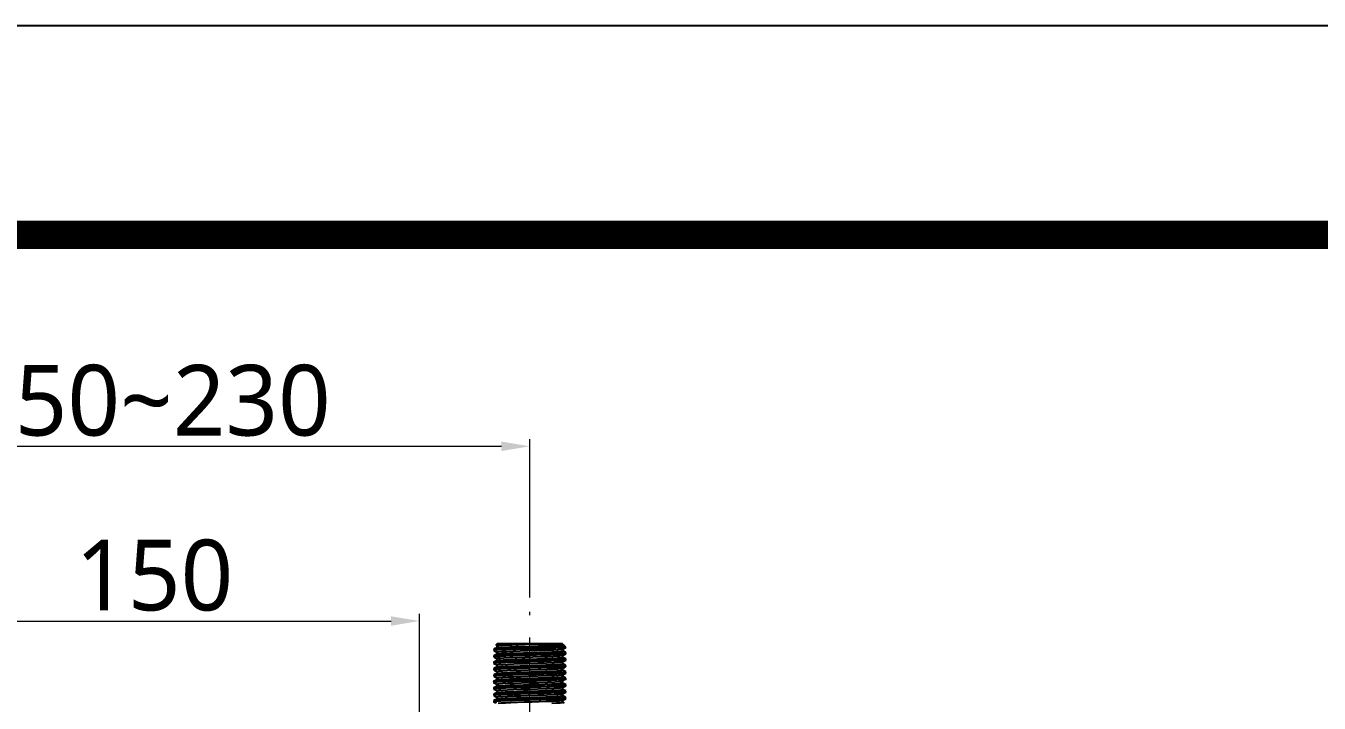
# Model space of a CAD drawing. Extents: x 5051 to 8526, y -300 to 2247.
# Drawn here: x 5942.7 to 6308.6, y 2055 to 2246.6 of the extents above; entities that cross this region are included whole.
import ezdxf

# ---------------------------------------------------------------- set-up
doc = ezdxf.new("R2010")
doc.units = 0
doc.header["$LTSCALE"] = 4
doc.header["$MEASUREMENT"] = 0
doc.header["$PDMODE"] = 3
doc.header["$PDSIZE"] = -10
doc.linetypes.add('CENTER2', pattern=[28.575, 19.05, -3.175, 3.175, -3.175])
doc.layers.get('0').update_dxf_attribs({"linetype": 'CONTINUOUS'})
doc.layers.get('DEFPOINTS').update_dxf_attribs({"linetype": 'CONTINUOUS'})
doc.layers.add('1', color=7, linetype='CONTINUOUS', true_color=0xffffff)
doc.layers.add('Cneter', color=1, linetype='CENTER2', lineweight=13)
doc.styles.add('Daelim Dimension', font='NanumGothic.ttf')
doc.dimstyles.new('DEFAULT', dxfattribs={"dimscale": 2, "dimtxt": 2, "dimasz": 2, "dimexe": 0, "dimexo": 2, "dimgap": 1, "dimtad": 1, "dimdec": 1, "dimzin": 9, "dimdsep": 46, "dimtxsty": 'Daelim Dimension', "dimcen": 0.5, "dimclrd": 252, "dimclre": 252, "dimclrt": 3, "dimadec": 1, "dimazin": 0, "dimtfac": 1, "dimtdec": 1, "dimtix": 1, "dimtmove": 0, "dimatfit": 3, "dimfxl": 1, "dimtolj": 1, "dimtzin": 1, "dimlwd": 9, "dimlwe": 9, "dimarcsym": 0})

# ---------------------------------------------------------------- blocks, each defined once
blk = doc.blocks.new('*D9')
at = {"color": 5, "lineweight": 9, "ltscale": 0.5, "transparency": 16777216}
for p, q in [((5904.05, 2051.37), (5904.05, 2080.24)), ((6054.04, 2047.15), (6054.04, 2080.24)), ((5912.05, 2078.24), (6046.04, 2078.24))]:
    blk.add_line(p, q, dxfattribs=at)
at = {"color": 5, "ltscale": 0.5, "transparency": 16777216}
for points in [[(5912.05, 2079.57), (5912.05, 2076.9), (5904.05, 2078.24)], [(6046.04, 2079.57), (6046.04, 2076.9), (6054.04, 2078.24)]]:
    blk.add_solid(points, dxfattribs=at)
at = {"layer": 'DEFPOINTS', "color": 0, "ltscale": 0.5, "transparency": 16777216}
for p in [(6054.04, 2078.24), (5904.05, 2047.37), (6054.04, 2043.15)]:
    blk.add_point(p, dxfattribs=at)
at = {"color": 7, "ltscale": 0.5, "transparency": 16777216, "insert": (5979.04, 2091.1), "char_height": 20, "attachment_point": 5, "style": 'Daelim Dimension'}
blk.add_mtext('\\A1;150', dxfattribs=at)
blk = doc.blocks.new('*D18')
at = {"color": 5, "lineweight": 9, "ltscale": 0.5, "transparency": 16777216}
for p, q in [((5868.37, 2084.86), (5868.37, 2129.67)), ((6085.26, 2084.86), (6085.26, 2129.67)), ((5876.37, 2127.67), (6077.26, 2127.67))]:
    blk.add_line(p, q, dxfattribs=at)
at = {"color": 5, "ltscale": 0.5, "transparency": 16777216}
for points in [[(5876.37, 2129.01), (5876.37, 2126.34), (5868.37, 2127.67)], [(6077.26, 2129.01), (6077.26, 2126.34), (6085.26, 2127.67)]]:
    blk.add_solid(points, dxfattribs=at)
at = {"layer": 'DEFPOINTS', "color": 0, "ltscale": 0.5, "transparency": 16777216}
for p in [(6085.26, 2127.67), (5868.37, 2080.86), (6085.26, 2080.86)]:
    blk.add_point(p, dxfattribs=at)
at = {"color": 7, "ltscale": 0.5, "transparency": 16777216, "insert": (5976.81, 2140.57), "char_height": 20, "attachment_point": 5, "style": 'Daelim Dimension'}
blk.add_mtext('\\A1;150~230', dxfattribs=at)

msp = doc.modelspace()

# ---------------------------------------------------------------- linework, layer by layer
at = {"ltscale": 0.5}
msp.add_lwpolyline([(5050.77, -299.91), (8526.25, -299.91), (8526.25, 2246.63), (5050.77, 2246.63)], close=True, dxfattribs=at)
at = {"color": 5, "linetype": 'ByBlock', "lineweight": 200, "const_width": 8.01}
msp.add_lwpolyline([(5106.66, -190.87), (8470.02, -190.87), (8470.02, 2187.51), (5106.66, 2187.51)], close=True, dxfattribs=at)
at = {"layer": '1', "color": 7, "linetype": 'Continuous'}
for p, q in [((6076.06, 2071.81), (6075.69, 2071.44)), ((6094.46, 2071.81), (6076.06, 2071.81)), ((6094.52, 2071.74), (6094.46, 2071.81)), ((6095.46, 2070.81), (6094.77, 2071.49)), ((6075.06, 2070.22), (6075.06, 2069.88)), ((6075.06, 2068.41), (6075.06, 2068.06)), ((6078.54, 2068.65), (6078.54, 2068.31)), ((6095.46, 2070.81), (6089.74, 2070.81)), ((6095.46, 2070.78), (6095.46, 2070.81)), ((6095.46, 2068.97), (6095.46, 2069.31)), ((6095.46, 2067.16), (6095.46, 2067.5)), ((6075.06, 2066.58), (6075.05, 2066.58)), ((6075.06, 2066.59), (6075.06, 2066.25)), ((6075.06, 2064.78), (6075.06, 2064.44)), ((6095.45, 2063.88), (6095.44, 2063.89)), ((6095.46, 2065.34), (6095.46, 2065.68)), ((6095.46, 2063.53), (6095.46, 2063.87)), ((6075.06, 2062.96), (6075.06, 2062.62)), ((6075.06, 2061.15), (6075.06, 2060.81)), ((6094.59, 2060.69), (6094.59, 2060.69)), ((6095.45, 2062.07), (6095.44, 2062.07)), ((6095.46, 2061.72), (6095.46, 2062.05)), ((6095.46, 2059.9), (6095.46, 2060.24)), ((6075.06, 2059.34), (6075.06, 2059)), ((6075.06, 2057.52), (6075.06, 2057.18)), ((6095.46, 2058.09), (6095.46, 2058.43)), ((6095.46, 2056.28), (6095.46, 2056.61)), ((6075.06, 2055.71), (6075.06, 2055.37))]:
    msp.add_line(p, q, dxfattribs=at)
for points in [[(6079.03, 2071.55, 0), (6077.47, 2071.5, 0), (6076.36, 2071.46, 0), (6075.8, 2071.42, 0), (6075.68, 2071.4, 0), (6075.65, 2071.39, 0), (6075.64, 2071.39, 0)], [(6075.67, 2071.36, 0), (6075.93, 2071.22, 0)], [(6075.91, 2071.24, 0), (6075.91, 2071.25, 0), (6075.92, 2071.25, 0), (6075.94, 2071.27, 0), (6076.15, 2071.31, 0), (6076.47, 2071.34, 0), (6077.36, 2071.41, 0), (6078.62, 2071.47, 0), (6080.2, 2071.53, 0), (6082.02, 2071.6, 0), (6083.99, 2071.66, 0)], [(6075.91, 2071.24, 0), (6075.99, 2070.92, 0), (6075.91, 2070.67, 0)], [(6075.93, 2070.68, 0), (6076.01, 2070.71, 0), (6076.12, 2070.73, 0), (6076.42, 2070.76, 0), (6077.26, 2070.82, 0), (6078.31, 2070.88, 0), (6079.62, 2070.93, 0), (6081.43, 2071, 0), (6083.43, 2071.06, 0), (6085.53, 2071.13, 0), (6087.66, 2071.19, 0), (6089.67, 2071.26, 0), (6091.44, 2071.33, 0), (6092.88, 2071.39, 0), (6093.91, 2071.46, 0), (6094.33, 2071.5, 0), (6094.56, 2071.54, 0), (6094.59, 2071.56, 0), (6094.6, 2071.57, 0), (6094.6, 2071.57, 0)], [(6083.99, 2071.66, 0), (6082.17, 2071.62, 0), (6081.05, 2071.6, 0), (6080, 2071.57, 0), (6079.03, 2071.55, 0)], [(6094.53, 2071.73, 0), (6094.46, 2071.74, 0), (6094.35, 2071.74, 0), (6094.04, 2071.74, 0), (6093.12, 2071.74, 0), (6091.95, 2071.73, 0), (6090.5, 2071.72, 0), (6088.48, 2071.71, 0), (6086.27, 2071.69, 0), (6083.99, 2071.66, 0)], [(6089.74, 2070.8, 0), (6091.75, 2070.95, 0), (6093.31, 2071.1, 0), (6094.17, 2071.22, 0), (6094.66, 2071.34, 0), (6094.79, 2071.4, 0), (6094.8, 2071.44, 0), (6094.79, 2071.47, 0), (6094.73, 2071.51, 0)], [(6094.6, 2071.56, 0), (6094.55, 2071.65, 0), (6094.53, 2071.73, 0)], [(6094.76, 2071.49, 0), (6094.6, 2071.57, 0)], [(6075.93, 2070.68, 0), (6075.44, 2070.43, 0), (6075.06, 2070.23, 0)], [(6078.54, 2070.12, 0), (6077.06, 2070.06, 0), (6075.96, 2070, 0), (6075.28, 2069.94, 0), (6075.11, 2069.91, 0), (6075.07, 2069.89, 0), (6075.06, 2069.88, 0), (6075.06, 2069.88, 0)], [(6075.97, 2068.19, 0), (6075.11, 2068.09, 0), (6075.07, 2068.08, 0), (6075.06, 2068.07, 0), (6075.06, 2068.06, 0)], [(6075.06, 2068.06, 0), (6075.55, 2067.8, 0), (6075.93, 2067.6, 0)], [(6075.07, 2070.24, 0), (6075.15, 2070.26, 0), (6075.25, 2070.28, 0), (6075.52, 2070.31, 0), (6076.31, 2070.36, 0), (6077.3, 2070.42, 0), (6078.54, 2070.47, 0)], [(6075.07, 2069.86, 0), (6075.54, 2069.62, 0), (6075.91, 2069.42, 0)], [(6075.93, 2068.87, 0), (6075.45, 2068.62, 0), (6075.07, 2068.42, 0)], [(6075.07, 2068.42, 0), (6075.25, 2068.46, 0), (6075.53, 2068.49, 0), (6076.31, 2068.55, 0), (6077.3, 2068.6, 0), (6078.54, 2068.65, 0)], [(6075.93, 2069.41, 0), (6075.92, 2069.42, 0), (6075.91, 2069.43, 0), (6075.91, 2069.44, 0), (6075.92, 2069.44, 0), (6075.99, 2069.47, 0), (6076.1, 2069.49, 0), (6076.42, 2069.53, 0), (6077.38, 2069.59, 0), (6078.77, 2069.66, 0), (6080.53, 2069.73, 0), (6082.53, 2069.8, 0), (6084.7, 2069.87, 0), (6087.42, 2069.95, 0), (6089.95, 2070.04, 0), (6092.09, 2070.12, 0), (6093.18, 2070.18, 0), (6093.99, 2070.23, 0), (6094.43, 2070.28, 0), (6094.58, 2070.32, 0)], [(6075.91, 2069.43, 0), (6075.99, 2069.1, 0), (6075.91, 2068.85, 0)], [(6075.92, 2067.61, 0), (6075.91, 2067.62, 0), (6075.92, 2067.63, 0), (6075.95, 2067.65, 0), (6076.75, 2067.74, 0)], [(6075.92, 2067.61, 0), (6075.99, 2067.29, 0), (6075.92, 2067.04, 0)], [(6075.93, 2068.87, 0), (6076.01, 2068.89, 0), (6076.12, 2068.91, 0), (6076.42, 2068.95, 0), (6077.27, 2069.01, 0), (6078.34, 2069.06, 0), (6079.65, 2069.12, 0), (6081.48, 2069.18, 0), (6083.5, 2069.25, 0), (6085.62, 2069.32, 0), (6087.76, 2069.38, 0), (6089.76, 2069.45, 0), (6091.53, 2069.52, 0), (6092.95, 2069.58, 0), (6093.97, 2069.65, 0), (6094.4, 2069.7, 0), (6094.57, 2069.74, 0), (6094.59, 2069.75, 0), (6094.6, 2069.76, 0), (6094.6, 2069.76, 0)], [(6078.54, 2068.31, 0), (6077.5, 2068.27, 0), (6076.92, 2068.24, 0), (6076.41, 2068.21, 0), (6075.97, 2068.19, 0)], [(6076.75, 2067.74, 0), (6076.31, 2067.99, 0), (6075.97, 2068.19, 0)], [(6076.75, 2067.74, 0), (6077.96, 2067.81, 0), (6079.62, 2067.88, 0), (6081.62, 2067.96, 0), (6083.85, 2068.03, 0), (6086.16, 2068.1, 0), (6088.41, 2068.17, 0), (6090.24, 2068.23, 0), (6091.83, 2068.3, 0), (6093.12, 2068.36, 0), (6093.76, 2068.4, 0), (6094.22, 2068.44, 0), (6094.48, 2068.48, 0), (6094.59, 2068.51, 0)], [(6076.75, 2067.16, 0), (6077.84, 2067.23, 0), (6079.32, 2067.29, 0), (6081.1, 2067.36, 0), (6083.09, 2067.42, 0), (6085.2, 2067.49, 0), (6087.31, 2067.55, 0), (6089.56, 2067.63, 0), (6091.52, 2067.7, 0), (6093.07, 2067.78, 0), (6094.11, 2067.85, 0), (6094.45, 2067.89, 0), (6094.58, 2067.92, 0), (6094.6, 2067.94, 0), (6094.6, 2067.94, 0), (6094.6, 2067.95, 0)], [(6076.75, 2067.16, 0), (6076.83, 2067.49, 0), (6076.75, 2067.74, 0)], [(6078.54, 2070.47, 0), (6080.2, 2070.52, 0), (6082.05, 2070.58, 0), (6084.63, 2070.66, 0), (6087.24, 2070.73, 0), (6089.74, 2070.8, 0)], [(6095.44, 2070.77, 0), (6095.3, 2070.73, 0), (6095.08, 2070.71, 0), (6094.46, 2070.65, 0), (6093.67, 2070.61, 0), (6092.69, 2070.57, 0), (6090.5, 2070.49, 0), (6087.93, 2070.41, 0), (6084.61, 2070.31, 0), (6081.37, 2070.22, 0), (6078.54, 2070.12, 0)], [(6078.54, 2068.65, 0), (6081.06, 2068.74, 0), (6083.92, 2068.82, 0), (6086.89, 2068.91, 0), (6089.14, 2068.97, 0), (6091.2, 2069.04, 0), (6092.93, 2069.11, 0)], [(6092.93, 2068.76, 0), (6091.28, 2068.7, 0), (6089.34, 2068.64, 0), (6087.2, 2068.57, 0), (6084.97, 2068.51, 0), (6082.65, 2068.44, 0), (6080.47, 2068.38, 0), (6078.54, 2068.31, 0)], [(6092.93, 2069.11, 0), (6094.01, 2069.16, 0), (6094.81, 2069.21, 0), (6095.29, 2069.26, 0), (6095.41, 2069.29, 0), (6095.45, 2069.3, 0), (6095.45, 2069.31, 0), (6095.46, 2069.31, 0)], [(6095.44, 2068.95, 0), (6095.31, 2068.92, 0), (6095.11, 2068.89, 0), (6094.54, 2068.85, 0), (6093.83, 2068.8, 0), (6092.93, 2068.76, 0)], [(6092.93, 2067.29, 0), (6094.01, 2067.34, 0), (6094.81, 2067.4, 0), (6095.29, 2067.45, 0), (6095.41, 2067.47, 0), (6095.45, 2067.49, 0), (6095.45, 2067.49, 0), (6095.46, 2067.5, 0)], [(6094.6, 2069.76, 0), (6094.52, 2070.09, 0), (6094.6, 2070.34, 0)], [(6094.6, 2067.95, 0), (6094.52, 2068.27, 0), (6094.6, 2068.52, 0)], [(6094.58, 2070.32, 0), (6095.06, 2070.57, 0), (6095.45, 2070.77, 0)], [(6095.45, 2069.32, 0), (6094.96, 2069.58, 0), (6094.58, 2069.77, 0)], [(6094.58, 2068.5, 0), (6095.06, 2068.76, 0), (6095.45, 2068.96, 0)], [(6095.45, 2067.51, 0), (6094.97, 2067.76, 0), (6094.59, 2067.96, 0)], [(6095.45, 2069.32, 0), (6095.45, 2069.32, 0), (6095.44, 2069.33, 0)], [(6095.45, 2067.51, 0), (6095.45, 2067.51, 0), (6095.44, 2067.51, 0)], [(6075.06, 2066.59, 0), (6075.06, 2066.6, 0), (6075.07, 2066.61, 0), (6075.11, 2066.62, 0), (6075.97, 2066.71, 0)], [(6078.54, 2066.5, 0), (6077.06, 2066.43, 0), (6075.96, 2066.37, 0), (6075.28, 2066.31, 0), (6075.11, 2066.28, 0), (6075.07, 2066.27, 0), (6075.06, 2066.26, 0), (6075.06, 2066.25, 0)], [(6075.06, 2066.24, 0), (6075.55, 2065.99, 0), (6075.93, 2065.79, 0)], [(6078.54, 2064.68, 0), (6077.06, 2064.62, 0), (6075.96, 2064.56, 0), (6075.28, 2064.5, 0), (6075.11, 2064.47, 0), (6075.07, 2064.45, 0), (6075.06, 2064.45, 0), (6075.06, 2064.44, 0)], [(6075.06, 2064.43, 0), (6075.55, 2064.17, 0), (6075.93, 2063.97, 0)], [(6075.94, 2065.24, 0), (6075.45, 2064.99, 0), (6075.07, 2064.79, 0)], [(6075.08, 2064.79, 0), (6075.26, 2064.83, 0), (6075.54, 2064.86, 0), (6076.32, 2064.92, 0), (6077.31, 2064.97, 0), (6078.54, 2065.02, 0)], [(6075.92, 2067.03, 0), (6075.45, 2066.79, 0), (6075.09, 2066.6, 0)], [(6075.91, 2065.8, 0), (6075.91, 2065.8, 0), (6075.92, 2065.81, 0), (6075.94, 2065.83, 0), (6076.18, 2065.87, 0), (6076.53, 2065.91, 0), (6077.53, 2065.98, 0), (6078.96, 2066.04, 0), (6080.72, 2066.11, 0), (6082.72, 2066.18, 0), (6084.86, 2066.25, 0), (6087.55, 2066.33, 0), (6090.04, 2066.41, 0), (6092.13, 2066.5, 0), (6093.21, 2066.55, 0), (6094, 2066.61, 0), (6094.42, 2066.65, 0), (6094.58, 2066.69, 0)], [(6075.91, 2065.8, 0), (6075.99, 2065.48, 0), (6075.91, 2065.23, 0)], [(6075.92, 2067.04, 0), (6075.93, 2067.06, 0), (6075.95, 2067.06, 0), (6076.01, 2067.08, 0), (6076.2, 2067.11, 0), (6076.75, 2067.16, 0)], [(6075.92, 2063.99, 0), (6075.92, 2063.99, 0), (6075.92, 2064, 0), (6075.95, 2064.01, 0), (6076.19, 2064.06, 0), (6076.55, 2064.1, 0), (6077.57, 2064.16, 0), (6079.01, 2064.23, 0), (6080.77, 2064.3, 0), (6082.78, 2064.37, 0), (6084.93, 2064.43, 0), (6087.61, 2064.52, 0), (6090.09, 2064.6, 0), (6092.17, 2064.68, 0), (6093.24, 2064.74, 0), (6094.01, 2064.79, 0), (6094.43, 2064.84, 0), (6094.58, 2064.88, 0)], [(6075.92, 2063.98, 0), (6076, 2063.66, 0), (6075.92, 2063.42, 0)], [(6075.93, 2063.42, 0), (6076.01, 2063.45, 0), (6076.11, 2063.47, 0), (6076.41, 2063.5, 0), (6077.25, 2063.57, 0), (6078.32, 2063.62, 0), (6079.63, 2063.68, 0), (6081.46, 2063.74, 0), (6083.49, 2063.81, 0), (6085.61, 2063.87, 0), (6087.76, 2063.94, 0), (6089.77, 2064.01, 0), (6091.54, 2064.08, 0), (6092.97, 2064.14, 0), (6093.97, 2064.21, 0), (6094.4, 2064.26, 0), (6094.57, 2064.29, 0), (6094.59, 2064.31, 0), (6094.6, 2064.32, 0), (6094.6, 2064.32, 0)], [(6075.94, 2065.24, 0), (6076.14, 2065.29, 0), (6076.45, 2065.32, 0), (6077.3, 2065.38, 0), (6078.37, 2065.44, 0), (6079.69, 2065.49, 0), (6082.51, 2065.59, 0), (6085.65, 2065.69, 0), (6087.78, 2065.76, 0), (6089.78, 2065.82, 0), (6091.54, 2065.89, 0), (6092.96, 2065.96, 0), (6093.97, 2066.02, 0), (6094.4, 2066.07, 0), (6094.56, 2066.11, 0), (6094.59, 2066.12, 0), (6094.59, 2066.13, 0), (6094.59, 2066.14, 0)], [(6075.97, 2066.71, 0), (6076.41, 2066.96, 0), (6076.75, 2067.16, 0)], [(6075.97, 2066.71, 0), (6076.67, 2066.76, 0), (6077.23, 2066.78, 0), (6077.85, 2066.81, 0), (6078.54, 2066.84, 0)], [(6078.54, 2066.84, 0), (6081.06, 2066.92, 0), (6083.92, 2067.01, 0), (6086.89, 2067.09, 0), (6089.14, 2067.16, 0), (6091.2, 2067.23, 0), (6092.93, 2067.29, 0)], [(6092.93, 2066.95, 0), (6091.28, 2066.89, 0), (6089.34, 2066.82, 0), (6087.2, 2066.76, 0), (6084.98, 2066.7, 0), (6082.65, 2066.63, 0), (6080.47, 2066.56, 0), (6078.54, 2066.5, 0)], [(6078.54, 2066.84, 0), (6078.54, 2066.65, 0), (6078.54, 2066.5, 0)], [(6078.54, 2065.02, 0), (6081.05, 2065.11, 0), (6083.91, 2065.19, 0), (6086.89, 2065.27, 0), (6089.14, 2065.34, 0), (6091.2, 2065.41, 0), (6092.93, 2065.47, 0)], [(6092.93, 2065.13, 0), (6090.88, 2065.06, 0), (6088.44, 2064.98, 0), (6084.98, 2064.88, 0), (6081.54, 2064.78, 0), (6079.96, 2064.73, 0), (6078.54, 2064.68, 0)], [(6078.54, 2065.02, 0), (6078.54, 2064.83, 0), (6078.54, 2064.68, 0)], [(6078.54, 2063.21, 0), (6081.05, 2063.29, 0), (6083.91, 2063.38, 0), (6086.89, 2063.46, 0), (6089.14, 2063.53, 0), (6091.2, 2063.59, 0), (6092.93, 2063.66, 0)], [(6095.44, 2067.14, 0), (6095.3, 2067.11, 0), (6095.1, 2067.08, 0), (6094.54, 2067.03, 0), (6093.83, 2066.99, 0), (6092.93, 2066.95, 0)], [(6092.93, 2065.47, 0), (6094.01, 2065.53, 0), (6094.81, 2065.58, 0), (6095.29, 2065.63, 0), (6095.41, 2065.66, 0), (6095.45, 2065.67, 0), (6095.45, 2065.67, 0), (6095.46, 2065.68, 0)], [(6095.44, 2065.33, 0), (6095.31, 2065.3, 0), (6095.11, 2065.27, 0), (6094.55, 2065.22, 0), (6093.83, 2065.18, 0), (6092.93, 2065.13, 0)], [(6092.93, 2063.66, 0), (6094.01, 2063.71, 0), (6094.81, 2063.76, 0), (6095.29, 2063.82, 0), (6095.41, 2063.84, 0), (6095.45, 2063.86, 0), (6095.46, 2063.87, 0)], [(6094.59, 2066.14, 0), (6094.51, 2066.46, 0), (6094.59, 2066.7, 0)], [(6094.6, 2064.32, 0), (6094.52, 2064.64, 0), (6094.6, 2064.89, 0)], [(6094.58, 2066.69, 0), (6095.06, 2066.95, 0), (6095.45, 2067.15, 0)], [(6095.45, 2065.69, 0), (6094.96, 2065.95, 0), (6094.58, 2066.15, 0)], [(6094.58, 2064.88, 0), (6095.07, 2065.13, 0), (6095.45, 2065.33, 0)], [(6095.45, 2063.88, 0), (6094.97, 2064.13, 0), (6094.58, 2064.33, 0)], [(6075.92, 2061.61, 0), (6075.43, 2061.35, 0), (6075.05, 2061.15, 0)], [(6075.05, 2060.8, 0), (6075.54, 2060.55, 0), (6075.92, 2060.35, 0)], [(6075.93, 2063.42, 0), (6075.44, 2063.17, 0), (6075.06, 2062.97, 0)], [(6078.54, 2062.87, 0), (6077.06, 2062.81, 0), (6075.96, 2062.75, 0), (6075.28, 2062.68, 0), (6075.11, 2062.65, 0), (6075.07, 2062.64, 0), (6075.06, 2062.63, 0), (6075.06, 2062.62, 0)], [(6075.06, 2062.61, 0), (6075.54, 2062.36, 0), (6075.93, 2062.16, 0)], [(6075.06, 2061.16, 0), (6075.13, 2061.18, 0), (6075.23, 2061.2, 0), (6075.5, 2061.23, 0), (6076.28, 2061.29, 0), (6077.28, 2061.34, 0), (6078.54, 2061.4, 0)], [(6078.54, 2061.05, 0), (6077.06, 2060.99, 0), (6075.96, 2060.93, 0), (6075.28, 2060.87, 0), (6075.11, 2060.84, 0), (6075.07, 2060.82, 0), (6075.06, 2060.81, 0), (6075.06, 2060.81, 0)], [(6075.07, 2062.97, 0), (6075.14, 2063, 0), (6075.24, 2063.02, 0), (6075.51, 2063.05, 0), (6076.29, 2063.11, 0), (6077.29, 2063.15, 0), (6078.54, 2063.21, 0)], [(6075.91, 2062.17, 0), (6075.91, 2062.18, 0), (6075.92, 2062.18, 0), (6075.94, 2062.2, 0), (6076.19, 2062.25, 0), (6076.55, 2062.28, 0), (6077.56, 2062.35, 0), (6078.98, 2062.42, 0), (6080.74, 2062.48, 0), (6082.75, 2062.55, 0), (6084.88, 2062.62, 0), (6087.56, 2062.7, 0), (6090.04, 2062.78, 0), (6092.13, 2062.87, 0), (6093.2, 2062.92, 0), (6093.99, 2062.98, 0), (6094.42, 2063.03, 0), (6094.58, 2063.06, 0)], [(6075.91, 2062.17, 0), (6075.99, 2061.85, 0), (6075.91, 2061.6, 0)], [(6075.91, 2060.36, 0), (6075.91, 2060.36, 0), (6075.92, 2060.37, 0), (6075.94, 2060.38, 0), (6076.19, 2060.43, 0), (6076.56, 2060.47, 0), (6077.59, 2060.54, 0), (6079.04, 2060.61, 0), (6080.85, 2060.67, 0), (6082.89, 2060.74, 0), (6085.06, 2060.81, 0), (6087.77, 2060.89, 0), (6090.26, 2060.98, 0), (6092.32, 2061.06, 0), (6093.37, 2061.12, 0), (6094.11, 2061.17, 0), (6094.49, 2061.22, 0), (6094.57, 2061.25, 0), (6094.59, 2061.25, 0), (6094.59, 2061.26, 0)], [(6075.91, 2060.36, 0), (6075.99, 2060.03, 0), (6075.91, 2059.79, 0)], [(6075.92, 2061.61, 0), (6075.99, 2061.63, 0), (6076.1, 2061.65, 0), (6076.39, 2061.69, 0), (6077.22, 2061.75, 0), (6078.26, 2061.8, 0), (6079.57, 2061.86, 0), (6081.4, 2061.93, 0), (6083.42, 2061.99, 0), (6085.53, 2062.06, 0), (6087.68, 2062.12, 0), (6089.7, 2062.19, 0), (6091.48, 2062.26, 0), (6092.92, 2062.33, 0), (6093.95, 2062.39, 0), (6094.39, 2062.44, 0), (6094.57, 2062.48, 0), (6094.59, 2062.49, 0), (6094.6, 2062.5, 0), (6094.6, 2062.51, 0)], [(6075.93, 2059.8, 0), (6076.01, 2059.82, 0), (6076.11, 2059.84, 0), (6076.41, 2059.88, 0), (6077.24, 2059.94, 0), (6078.28, 2059.99, 0), (6079.59, 2060.05, 0), (6081.4, 2060.11, 0), (6083.41, 2060.18, 0), (6085.51, 2060.24, 0), (6087.65, 2060.31, 0), (6089.66, 2060.38, 0), (6091.43, 2060.44, 0), (6092.88, 2060.51, 0), (6093.92, 2060.58, 0), (6094.37, 2060.62, 0), (6094.55, 2060.66, 0), (6094.59, 2060.67, 0), (6094.59, 2060.68, 0), (6094.59, 2060.69, 0)], [(6092.93, 2063.32, 0), (6091.28, 2063.26, 0), (6089.34, 2063.2, 0), (6087.2, 2063.13, 0), (6084.98, 2063.07, 0), (6082.65, 2063, 0), (6080.47, 2062.94, 0), (6078.54, 2062.87, 0)], [(6078.54, 2063.21, 0), (6078.54, 2063.02, 0), (6078.54, 2062.87, 0)], [(6078.54, 2061.4, 0), (6080.81, 2061.47, 0), (6083.38, 2061.55, 0), (6086.89, 2061.65, 0), (6090.2, 2061.75, 0), (6091.66, 2061.8, 0), (6092.93, 2061.85, 0)], [(6092.93, 2061.51, 0), (6091.28, 2061.44, 0), (6089.34, 2061.38, 0), (6087.2, 2061.32, 0), (6084.98, 2061.25, 0), (6082.65, 2061.19, 0), (6080.47, 2061.12, 0), (6078.54, 2061.05, 0)], [(6078.54, 2061.4, 0), (6078.54, 2061.2, 0), (6078.54, 2061.05, 0)], [(6078.54, 2059.58, 0), (6080.81, 2059.66, 0), (6083.38, 2059.74, 0), (6086.89, 2059.83, 0), (6090.2, 2059.94, 0), (6091.66, 2059.98, 0), (6092.93, 2060.03, 0)], [(6095.44, 2063.51, 0), (6095.3, 2063.48, 0), (6095.1, 2063.45, 0), (6094.54, 2063.41, 0), (6093.83, 2063.37, 0), (6092.93, 2063.32, 0)], [(6092.93, 2061.85, 0), (6094.01, 2061.9, 0), (6094.81, 2061.95, 0), (6095.29, 2062.01, 0), (6095.41, 2062.03, 0), (6095.45, 2062.04, 0), (6095.45, 2062.05, 0), (6095.46, 2062.05, 0)], [(6095.46, 2061.72, 0), (6095.45, 2061.71, 0), (6095.45, 2061.7, 0), (6095.42, 2061.69, 0), (6095.29, 2061.66, 0), (6094.81, 2061.61, 0), (6094.01, 2061.56, 0), (6092.93, 2061.51, 0)], [(6092.93, 2060.03, 0), (6094.01, 2060.08, 0), (6094.81, 2060.14, 0), (6095.29, 2060.19, 0), (6095.42, 2060.22, 0), (6095.45, 2060.23, 0), (6095.45, 2060.23, 0), (6095.46, 2060.24, 0)], [(6094.19, 2061.18, 0), (6094.66, 2061.44, 0), (6095.03, 2061.64, 0)], [(6094.52, 2060.89, 0), (6094.51, 2060.95, 0), (6094.51, 2060.99, 0)], [(6094.6, 2060.69, 0), (6094.53, 2060.83, 0), (6094.51, 2060.95, 0)], [(6094.59, 2062.51, 0), (6094.52, 2062.83, 0), (6094.59, 2063.08, 0)], [(6094.52, 2060.92, 0), (6094.53, 2061.12, 0), (6094.59, 2061.26, 0)], [(6094.59, 2060.69, 0), (6094.55, 2060.77, 0), (6094.53, 2060.83, 0)], [(6094.58, 2063.06, 0), (6095.07, 2063.32, 0), (6095.45, 2063.52, 0)], [(6095.45, 2062.07, 0), (6094.96, 2062.32, 0), (6094.58, 2062.52, 0)], [(6095.45, 2060.24, 0), (6094.97, 2060.49, 0), (6094.6, 2060.69, 0)], [(6075.93, 2059.8, 0), (6075.44, 2059.54, 0), (6075.06, 2059.34, 0)], [(6078.54, 2059.24, 0), (6077.06, 2059.18, 0), (6075.96, 2059.12, 0), (6075.28, 2059.06, 0), (6075.11, 2059.03, 0), (6075.07, 2059.01, 0), (6075.06, 2059, 0), (6075.06, 2059, 0)], [(6075.06, 2058.99, 0), (6075.55, 2058.73, 0), (6075.93, 2058.53, 0)], [(6075.93, 2057.98, 0), (6075.45, 2057.73, 0), (6075.06, 2057.53, 0)], [(6078.54, 2057.42, 0), (6077.06, 2057.37, 0), (6075.96, 2057.31, 0), (6075.28, 2057.24, 0), (6075.11, 2057.21, 0), (6075.07, 2057.19, 0), (6075.06, 2057.19, 0), (6075.06, 2057.18, 0)], [(6075.07, 2059.35, 0), (6075.14, 2059.37, 0), (6075.24, 2059.39, 0), (6075.51, 2059.42, 0), (6076.3, 2059.48, 0), (6077.29, 2059.53, 0), (6078.54, 2059.58, 0)], [(6075.07, 2057.53, 0), (6075.15, 2057.56, 0), (6075.25, 2057.58, 0), (6075.52, 2057.61, 0), (6076.31, 2057.67, 0), (6077.3, 2057.71, 0), (6078.54, 2057.76, 0)], [(6075.07, 2057.17, 0), (6075.55, 2056.91, 0), (6075.94, 2056.71, 0)], [(6075.91, 2056.73, 0), (6075.91, 2056.74, 0), (6075.92, 2056.74, 0), (6075.94, 2056.76, 0), (6076.19, 2056.8, 0), (6076.56, 2056.84, 0), (6077.58, 2056.91, 0), (6079.01, 2056.98, 0), (6080.77, 2057.04, 0), (6082.78, 2057.11, 0), (6084.91, 2057.18, 0), (6087.58, 2057.26, 0), (6090.07, 2057.34, 0), (6092.15, 2057.43, 0), (6093.21, 2057.48, 0), (6094, 2057.54, 0), (6094.43, 2057.59, 0), (6094.58, 2057.62, 0)], [(6075.91, 2056.73, 0), (6075.99, 2056.41, 0), (6075.91, 2056.16, 0)], [(6075.92, 2058.54, 0), (6075.92, 2058.55, 0), (6075.92, 2058.56, 0), (6075.95, 2058.57, 0), (6076.18, 2058.62, 0), (6076.53, 2058.65, 0), (6077.54, 2058.72, 0), (6078.96, 2058.79, 0), (6080.72, 2058.85, 0), (6082.72, 2058.92, 0), (6084.86, 2058.99, 0), (6087.54, 2059.07, 0), (6090.03, 2059.16, 0), (6092.12, 2059.24, 0), (6093.2, 2059.29, 0), (6093.99, 2059.35, 0), (6094.42, 2059.4, 0), (6094.58, 2059.44, 0)], [(6075.92, 2058.54, 0), (6076, 2058.22, 0), (6075.92, 2057.97, 0)], [(6075.93, 2057.98, 0), (6076.01, 2058.01, 0), (6076.12, 2058.03, 0), (6076.42, 2058.06, 0), (6077.27, 2058.12, 0), (6078.34, 2058.18, 0), (6079.65, 2058.23, 0), (6081.48, 2058.3, 0), (6083.51, 2058.37, 0), (6085.62, 2058.43, 0), (6087.77, 2058.5, 0), (6089.77, 2058.57, 0), (6091.54, 2058.63, 0), (6092.97, 2058.7, 0), (6093.97, 2058.77, 0), (6094.4, 2058.81, 0), (6094.57, 2058.85, 0), (6094.59, 2058.87, 0), (6094.6, 2058.87, 0), (6094.6, 2058.88, 0)], [(6075.93, 2056.17, 0), (6076.01, 2056.2, 0), (6076.13, 2056.22, 0), (6076.43, 2056.25, 0), (6077.29, 2056.31, 0), (6078.35, 2056.37, 0), (6079.67, 2056.42, 0), (6081.5, 2056.49, 0), (6083.52, 2056.55, 0), (6085.63, 2056.62, 0), (6087.76, 2056.69, 0), (6089.77, 2056.75, 0), (6091.53, 2056.82, 0), (6092.95, 2056.89, 0), (6093.96, 2056.95, 0), (6094.4, 2057, 0), (6094.57, 2057.04, 0), (6094.6, 2057.05, 0), (6094.6, 2057.06, 0), (6094.6, 2057.06, 0)], [(6092.93, 2059.69, 0), (6090.88, 2059.62, 0), (6088.44, 2059.54, 0), (6084.98, 2059.44, 0), (6081.54, 2059.34, 0), (6079.96, 2059.29, 0), (6078.54, 2059.24, 0)], [(6078.54, 2059.58, 0), (6078.54, 2059.39, 0), (6078.54, 2059.24, 0)], [(6078.54, 2057.76, 0), (6081.05, 2057.85, 0), (6083.91, 2057.93, 0), (6086.89, 2058.02, 0), (6089.14, 2058.09, 0), (6091.2, 2058.15, 0), (6092.93, 2058.22, 0)], [(6092.93, 2057.88, 0), (6091.28, 2057.82, 0), (6089.34, 2057.76, 0), (6087.2, 2057.69, 0), (6084.98, 2057.62, 0), (6082.65, 2057.56, 0), (6080.47, 2057.49, 0), (6078.54, 2057.42, 0)], [(6078.54, 2057.77, 0), (6078.54, 2057.58, 0), (6078.54, 2057.42, 0)], [(6078.54, 2055.95, 0), (6080.81, 2056.03, 0), (6083.38, 2056.11, 0), (6086.89, 2056.21, 0), (6090.2, 2056.3, 0), (6091.66, 2056.36, 0), (6092.93, 2056.41, 0)], [(6095.44, 2059.89, 0), (6095.3, 2059.85, 0), (6095.1, 2059.83, 0), (6094.54, 2059.78, 0), (6093.83, 2059.73, 0), (6092.93, 2059.69, 0)], [(6092.93, 2058.22, 0), (6094.01, 2058.27, 0), (6094.81, 2058.32, 0), (6095.29, 2058.37, 0), (6095.41, 2058.4, 0), (6095.45, 2058.41, 0), (6095.46, 2058.43, 0)], [(6095.44, 2058.07, 0), (6095.3, 2058.04, 0), (6095.1, 2058.01, 0), (6094.54, 2057.97, 0), (6093.83, 2057.92, 0), (6092.93, 2057.88, 0)], [(6092.93, 2056.41, 0), (6094.01, 2056.46, 0), (6094.81, 2056.51, 0), (6095.29, 2056.56, 0), (6095.41, 2056.59, 0), (6095.45, 2056.6, 0), (6095.45, 2056.61, 0), (6095.46, 2056.61, 0)], [(6094.59, 2058.88, 0), (6094.52, 2059.2, 0), (6094.59, 2059.45, 0)], [(6094.6, 2057.06, 0), (6094.52, 2057.39, 0), (6094.6, 2057.63, 0)], [(6094.58, 2059.44, 0), (6095.06, 2059.69, 0), (6095.45, 2059.89, 0)], [(6095.45, 2058.44, 0), (6094.96, 2058.69, 0), (6094.58, 2058.89, 0)], [(6094.58, 2057.62, 0), (6095.07, 2057.88, 0), (6095.45, 2058.08, 0)], [(6095.45, 2056.62, 0), (6094.97, 2056.88, 0), (6094.58, 2057.08, 0)], [(6095.45, 2058.44, 0), (6095.44, 2058.44, 0), (6095.44, 2058.44, 0)], [(6075.05, 2055.38, 0), (6075.45, 2055.17, 0), (6075.76, 2055.01, 0)], [(6075.93, 2056.17, 0), (6075.44, 2055.92, 0), (6075.06, 2055.72, 0)], [(6078.54, 2055.61, 0), (6077.06, 2055.55, 0), (6075.96, 2055.49, 0), (6075.28, 2055.43, 0), (6075.11, 2055.4, 0), (6075.07, 2055.38, 0), (6075.06, 2055.37, 0), (6075.06, 2055.37, 0)], [(6075.07, 2055.72, 0), (6075.15, 2055.75, 0), (6075.25, 2055.76, 0), (6075.53, 2055.79, 0), (6076.31, 2055.85, 0), (6077.3, 2055.9, 0), (6078.54, 2055.95, 0)], [(6076.33, 2055.01, 0), (6077.14, 2055.07, 0), (6078.37, 2055.13, 0), (6079.94, 2055.2, 0), (6081.77, 2055.26, 0), (6083.78, 2055.33, 0), (6085.85, 2055.39, 0), (6087.9, 2055.46, 0), (6089.87, 2055.52, 0), (6091.59, 2055.59, 0), (6092.98, 2055.65, 0), (6093.69, 2055.7, 0), (6094.2, 2055.74, 0), (6094.47, 2055.78, 0), (6094.58, 2055.81, 0)], [(6092.93, 2056.07, 0), (6090.88, 2055.99, 0), (6088.44, 2055.91, 0), (6084.98, 2055.81, 0), (6081.54, 2055.71, 0), (6079.96, 2055.66, 0), (6078.54, 2055.61, 0)], [(6078.54, 2055.95, 0), (6078.54, 2055.76, 0), (6078.54, 2055.61, 0)], [(6091.53, 2055.01, 0), (6092.85, 2055.07, 0), (6093.83, 2055.13, 0), (6094.42, 2055.19, 0), (6094.54, 2055.22, 0), (6094.59, 2055.24, 0), (6094.59, 2055.24, 0), (6094.59, 2055.25, 0)], [(6095.44, 2056.26, 0), (6095.31, 2056.23, 0), (6095.11, 2056.2, 0), (6094.55, 2056.15, 0), (6093.83, 2056.11, 0), (6092.93, 2056.07, 0)], [(6094.59, 2055.25, 0), (6094.51, 2055.57, 0), (6094.59, 2055.82, 0)], [(6094.58, 2055.81, 0), (6095.07, 2056.06, 0), (6095.45, 2056.26, 0)], [(6095.07, 2055.01, 0), (6094.79, 2055.15, 0), (6094.58, 2055.26, 0)]]:
    msp.add_polyline3d(points, dxfattribs=at)
at = {"layer": 'Cneter', "lineweight": 5, "ltscale": 0.5}
msp.add_line((6085.26, 2035.49), (6085.26, 2080.86), dxfattribs=at)

# ---------------------------------------------------------------- dimensions: what is measured, and where the dimension line sits
at = {"color": 5, "ltscale": 0.5}
dim = msp.add_linear_dim(base=(6085.26, 2127.67), p1=(5868.37, 2080.86), p2=(6085.26, 2080.86), text='150~230', dimstyle='DEFAULT', override={"dimtxt": 10, "dimasz": 4, "dimexe": 1, "dimdec": 0, "dimclrd": 5, "dimclre": 5, "dimclrt": 7}, dxfattribs=at)
dim.commit()
dim.dimension.update_dxf_attribs({"geometry": '*D18', "text_midpoint": (5976.81, 2140.57)})
dim = msp.add_linear_dim(base=(6054.04, 2078.24), p1=(5904.05, 2047.37), p2=(6054.04, 2043.15), dimstyle='DEFAULT', override={"dimtxt": 10, "dimasz": 4, "dimexe": 1, "dimdec": 0, "dimclrd": 5, "dimclre": 5, "dimclrt": 7}, dxfattribs=at)
dim.commit()
dim.dimension.update_dxf_attribs({"geometry": '*D9', "text_midpoint": (5979.04, 2091.1)})

doc.saveas('drawing.dxf')
